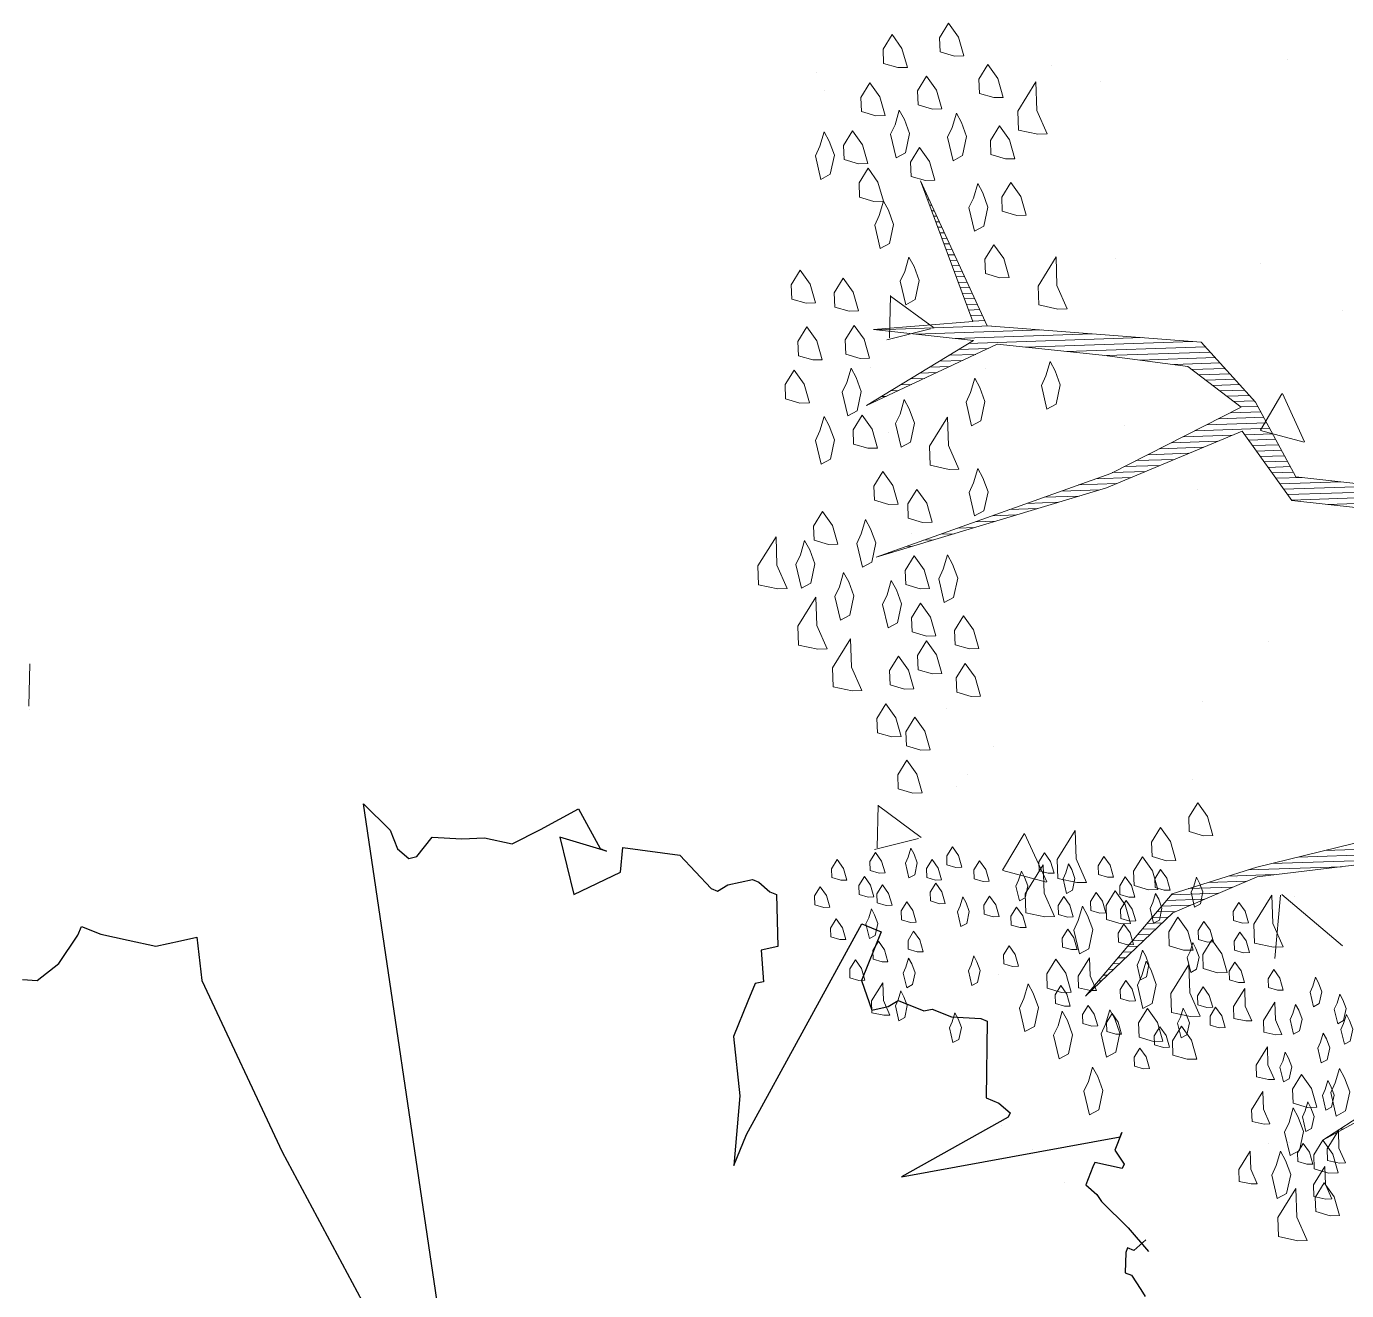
# Model space of a CAD drawing. Header units: millimetres. Extents: x 111 to 1506, y 14 to 566.
# Drawn here: x 213.442 to 215.089, y 105.08 to 106.657 of the extents above; entities that cross this region are included whole.
import ezdxf

# ---------------------------------------------------------------- set-up
doc = ezdxf.new("R2010")
doc.units = ezdxf.units.MM
doc.layers.add('ARBOLES', color=78, linetype='Continuous', lineweight=5)
doc.layers.add('fer', color=8, linetype='Continuous')

# ---------------------------------------------------------------- blocks, each defined once
blk = doc.blocks.new('tr')
at = {"layer": 'fer', "color": 97}
for p, q in [((1378.1399, 206.4748), (1378.1459, 206.4834)), ((1378.1399, 206.4748), (1378.1459, 206.4834)), ((1378.0745, 206.4314), (1378.0923, 206.4661)), ((1378.0745, 206.4314), (1378.0923, 206.4661)), ((1378.128, 206.4574), (1378.1399, 206.4748)), ((1378.128, 206.4574), (1378.1399, 206.4748)), ((1378.1399, 206.4748), (1378.1399, 206.4748)), ((1378.1399, 206.4748), (1378.1399, 206.4748)), ((1378.0804, 206.4574), (1378.0983, 206.4488)), ((1378.0804, 206.4574), (1378.0983, 206.4488)), ((1378.0983, 206.4488), (1378.0983, 206.4401)), ((1378.0983, 206.4488), (1378.0983, 206.4488)), ((1378.0983, 206.4488), (1378.0983, 206.4401)), ((1378.0983, 206.4488), (1378.0983, 206.4488)), ((1378.1042, 206.4401), (1378.128, 206.4488)), ((1378.1042, 206.4401), (1378.128, 206.4488)), ((1378.128, 206.4574), (1378.128, 206.4574)), ((1378.128, 206.4574), (1378.128, 206.4574)), ((1378.128, 206.4574), (1378.128, 206.4574)), ((1378.128, 206.4488), (1378.128, 206.4574)), ((1378.128, 206.4574), (1378.128, 206.4574)), ((1378.128, 206.4574), (1378.128, 206.4574)), ((1378.128, 206.4574), (1378.128, 206.4574)), ((1378.128, 206.4488), (1378.128, 206.4574)), ((1378.0566, 206.3881), (1378.0745, 206.4314)), ((1378.0566, 206.3881), (1378.0745, 206.4314)), ((1378.0983, 206.4401), (1378.1042, 206.4401)), ((1378.0983, 206.4401), (1378.0983, 206.4401)), ((1378.0983, 206.4401), (1378.1042, 206.4401)), ((1378.0983, 206.4401), (1378.0983, 206.4401)), ((1377.9912, 206.3794), (1378.0031, 206.3968)), ((1377.9912, 206.3794), (1378.0031, 206.3968)), ((1378.0031, 206.3968), (1378.009, 206.3968)), ((1378.0031, 206.3968), (1378.009, 206.3968)), ((1378.009, 206.3968), (1378.015, 206.3621)), ((1378.009, 206.3968), (1378.015, 206.3621)), ((1377.9674, 206.3794), (1377.9912, 206.3794)), ((1377.9733, 206.3794), (1377.9674, 206.3794)), ((1377.9674, 206.3794), (1377.9912, 206.3794)), ((1377.9733, 206.3794), (1377.9674, 206.3794)), ((1378.1221, 206.1455), (1377.9733, 206.3794)), ((1378.1221, 206.1455), (1377.9733, 206.3794)), ((1378.0447, 206.3621), (1378.0507, 206.3794)), ((1378.0447, 206.3621), (1378.0507, 206.3794)), ((1378.0507, 206.3794), (1378.0566, 206.3881)), ((1378.0507, 206.3794), (1378.0566, 206.3881)), ((1378.0566, 206.3881), (1378.0566, 206.3881)), ((1378.0566, 206.3881), (1378.0566, 206.3881)), ((1378.015, 206.3621), (1378.0209, 206.3621)), ((1378.015, 206.3621), (1378.0209, 206.3621)), ((1378.0209, 206.3621), (1378.0447, 206.3621)), ((1378.0209, 206.3621), (1378.0447, 206.3621)), ((1377.9912, 206.2235), (1377.9971, 206.2408)), ((1377.9912, 206.2235), (1377.9971, 206.2408)), ((1377.9971, 206.2408), (1378.0031, 206.2408)), ((1377.9971, 206.2408), (1378.0031, 206.2408)), ((1378.0031, 206.2408), (1378.1221, 206.1455)), ((1378.0031, 206.2408), (1378.1221, 206.1455)), ((1377.9912, 206.2061), (1377.9912, 206.2235)), ((1377.9912, 206.2061), (1377.9912, 206.2235)), ((1377.9019, 206.1715), (1377.9912, 206.2061)), ((1377.9019, 206.1715), (1377.9912, 206.2061)), ((1377.9019, 206.1628), (1377.9019, 206.1715)), ((1377.9019, 206.1628), (1377.9019, 206.1715)), ((1377.9138, 206.1281), (1377.9019, 206.1628)), ((1377.9138, 206.1281), (1377.9019, 206.1628)), ((1377.9138, 206.1021), (1377.9138, 206.1281)), ((1377.9138, 206.1021), (1377.9138, 206.1281)), ((1377.9197, 206.0935), (1377.9138, 206.1021)), ((1377.9197, 206.0935), (1377.9138, 206.1021)), ((1377.9197, 206.0588), (1377.9197, 206.0935)), ((1377.9197, 206.0588), (1377.9197, 206.0935)), ((1377.9316, 206.0501), (1377.9197, 206.0588)), ((1377.9316, 206.0501), (1377.9197, 206.0588)), ((1377.9435, 206.0328), (1377.9316, 206.0501)), ((1377.9435, 206.0328), (1377.9316, 206.0501)), ((1377.9138, 206.0068), (1377.9435, 206.0328)), ((1377.9138, 206.0068), (1377.9435, 206.0328)), ((1377.8483, 206.0068), (1377.9138, 206.0068)), ((1377.8483, 206.0068), (1377.9138, 206.0068)), ((1377.8483, 206.0068), (1377.8483, 206.0068)), ((1377.8483, 205.9808), (1377.8483, 206.0068)), ((1377.8483, 206.0068), (1377.8483, 206.0068)), ((1377.8483, 205.9808), (1377.8483, 206.0068)), ((1378.1459, 205.9462), (1377.8483, 205.9808)), ((1378.1459, 205.9462), (1377.8483, 205.9808)), ((1377.8483, 205.9808), (1377.8483, 205.9808)), ((1377.8483, 205.9808), (1377.8483, 205.9808)), ((1378.1042, 205.9202), (1378.1875, 205.9462)), ((1378.1042, 205.9202), (1378.1875, 205.9462)), ((1378.1875, 205.9462), (1378.1459, 205.9462)), ((1378.1875, 205.9462), (1378.1459, 205.9462)), ((1378.0388, 205.8855), (1378.1042, 205.9202)), ((1378.0388, 205.8855), (1378.1042, 205.9202)), ((1377.8543, 205.8682), (1377.9138, 205.8942)), ((1377.8543, 205.8682), (1377.9138, 205.8942)), ((1377.9138, 205.8942), (1377.9257, 205.8768)), ((1377.9138, 205.8942), (1377.9257, 205.8768)), ((1377.9257, 205.8768), (1377.9614, 205.8942)), ((1377.9257, 205.8768), (1377.9614, 205.8942)), ((1377.9614, 205.8942), (1377.9674, 205.8855)), ((1377.9614, 205.8942), (1377.9674, 205.8855)), ((1377.9674, 205.8855), (1377.9912, 205.8855)), ((1377.9674, 205.8855), (1377.9912, 205.8855)), ((1377.9912, 205.8855), (1378.0388, 205.8855)), ((1377.9912, 205.8855), (1378.0388, 205.8855)), ((1377.8483, 205.8422), (1377.8543, 205.8595)), ((1377.8483, 205.8422), (1377.8543, 205.8595)), ((1377.8543, 205.8682), (1377.8543, 205.8682)), ((1377.8543, 205.8595), (1377.8543, 205.8682)), ((1377.8543, 205.8682), (1377.8543, 205.8682)), ((1377.8543, 205.8595), (1377.8543, 205.8682)), ((1377.8483, 205.8335), (1377.8483, 205.8422)), ((1377.8483, 205.8335), (1377.8483, 205.8422)), ((1377.8662, 205.8075), (1377.8483, 205.8335)), ((1377.8662, 205.8075), (1377.8483, 205.8335)), ((1377.8781, 205.7988), (1377.8662, 205.8075)), ((1377.8781, 205.7988), (1377.8662, 205.8075)), ((1377.8543, 205.7382), (1377.8781, 205.7902)), ((1377.8543, 205.7382), (1377.8781, 205.7902)), ((1377.8781, 205.7902), (1377.8781, 205.7988)), ((1377.8781, 205.7902), (1377.8781, 205.7988)), ((1378.6934, 205.7902), (1377.9435, 205.3482)), ((1378.6934, 205.7902), (1377.9435, 205.3482)), ((1378.3839, 205.4175), (1378.6934, 205.7902)), ((1378.3839, 205.4175), (1378.6934, 205.7902)), ((1377.8721, 205.6688), (1377.8543, 205.7382)), ((1377.8721, 205.6688), (1377.8543, 205.7382)), ((1377.9019, 205.6775), (1377.8721, 205.6688)), ((1377.9019, 205.6775), (1377.8721, 205.6688)), ((1377.9495, 205.6342), (1377.9019, 205.6775)), ((1377.9495, 205.6342), (1377.9019, 205.6775)), ((1377.8483, 205.5995), (1377.884, 205.6429)), ((1377.8483, 205.5995), (1377.884, 205.6429)), ((1377.884, 205.6515), (1377.89, 205.5909)), ((1377.884, 205.6515), (1377.884, 205.6515)), ((1377.884, 205.6429), (1377.884, 205.6515)), ((1377.884, 205.6515), (1377.89, 205.5909)), ((1377.884, 205.6515), (1377.884, 205.6515)), ((1377.884, 205.6429), (1377.884, 205.6515)), ((1377.89, 205.5909), (1377.9495, 205.6342)), ((1377.89, 205.5909), (1377.9495, 205.6342)), ((1377.89, 205.5649), (1377.8483, 205.5995)), ((1377.89, 205.5649), (1377.8483, 205.5995)), ((1377.9197, 205.5389), (1377.89, 205.5649)), ((1377.9197, 205.5389), (1377.89, 205.5649)), ((1377.9257, 205.5042), (1377.9197, 205.5389)), ((1377.9257, 205.5042), (1377.9197, 205.5389)), ((1377.9376, 205.4782), (1377.9257, 205.5042)), ((1377.9376, 205.4782), (1377.9257, 205.5042)), ((1377.9495, 205.4435), (1377.9376, 205.4782)), ((1377.9495, 205.4435), (1377.9376, 205.4782)), ((1377.9793, 205.4349), (1377.9495, 205.4435)), ((1377.9793, 205.4349), (1377.9495, 205.4435)), ((1377.9852, 205.4262), (1377.9793, 205.4349)), ((1377.9852, 205.4262), (1377.9793, 205.4349)), ((1377.9793, 205.4089), (1377.9852, 205.4262)), ((1377.9793, 205.4089), (1377.9852, 205.4262)), ((1377.9614, 205.3915), (1377.9793, 205.4089)), ((1377.9614, 205.3915), (1377.9793, 205.4089)), ((1378.2232, 205.2442), (1378.3839, 205.4175)), ((1378.2232, 205.2442), (1378.3839, 205.4175)), ((1377.9435, 205.3482), (1377.9614, 205.3915)), ((1377.9435, 205.3482), (1377.9614, 205.3915)), ((1377.9435, 205.3482), (1377.9435, 205.3482)), ((1377.9435, 205.3482), (1377.9435, 205.3482)), ((1378.1756, 205.2182), (1378.2232, 205.2442)), ((1378.1756, 205.2182), (1378.2232, 205.2442)), ((1378.1756, 205.2182), (1378.1756, 205.2182)), ((1378.1756, 205.2182), (1378.1756, 205.2182)), ((1378.1875, 205.2009), (1378.1756, 205.2182)), ((1378.1756, 205.2182), (1378.1756, 205.2182)), ((1378.1756, 205.2182), (1378.1756, 205.2182)), ((1378.1875, 205.2009), (1378.1756, 205.2182)), ((1378.2054, 205.1749), (1378.1875, 205.2009)), ((1378.2054, 205.1749), (1378.1875, 205.2009)), ((1378.2113, 205.1402), (1378.2054, 205.1749)), ((1378.2113, 205.1402), (1378.2054, 205.1749)), ((1378.2113, 205.1402), (1378.2113, 205.1402)), ((1378.2173, 205.1056), (1378.2113, 205.1402)), ((1378.2113, 205.1402), (1378.2113, 205.1402)), ((1378.2173, 205.1056), (1378.2113, 205.1402)), ((1378.2173, 205.0796), (1378.2173, 205.1056)), ((1378.2173, 205.0796), (1378.2173, 205.1056)), ((1378.2292, 205.0796), (1378.2173, 205.0796)), ((1378.2292, 205.0796), (1378.2173, 205.0796)), ((1378.2709, 205.0709), (1378.2292, 205.0796)), ((1378.2709, 205.0709), (1378.2292, 205.0796)), ((1378.3006, 205.0536), (1378.2709, 205.0709)), ((1378.3006, 205.0536), (1378.2709, 205.0709)), ((1378.3066, 205.0363), (1378.3006, 205.0536)), ((1378.3066, 205.0363), (1378.3006, 205.0536))]:
    blk.add_line(p, q, dxfattribs=at)
blk = doc.blocks.new('*X16')
at = {"color": 0}
for p, q in [((16.5321, 17.11), (16.5325, 17.11)), ((16.5355, 17.1), (16.5367, 17.1)), ((16.5388, 17.09), (16.5409, 17.09)), ((16.5421, 17.08), (16.5451, 17.08)), ((16.5454, 17.07), (16.5493, 17.07)), ((16.5488, 17.06), (16.5535, 17.06)), ((16.5521, 17.05), (16.5577, 17.05)), ((16.5554, 17.04), (16.5619, 17.04)), ((16.5588, 17.03), (16.566, 17.03)), ((16.5621, 17.02), (16.5702, 17.02)), ((16.5654, 17.01), (16.5744, 17.01)), ((16.5688, 17), (16.5786, 17)), ((16.5721, 16.99), (16.5828, 16.99)), ((16.5754, 16.98), (16.587, 16.98)), ((16.5788, 16.97), (16.5912, 16.97)), ((16.5821, 16.96), (16.5954, 16.96)), ((16.5854, 16.95), (16.5996, 16.95)), ((16.5888, 16.94), (16.6038, 16.94)), ((16.5921, 16.93), (16.608, 16.93)), ((16.5954, 16.92), (16.6122, 16.92)), ((16.5988, 16.91), (16.6164, 16.91)), ((16.6021, 16.9), (16.6206, 16.9)), ((16.6054, 16.89), (16.6248, 16.89)), ((16.6088, 16.88), (16.629, 16.88)), ((16.6121, 16.87), (16.6331, 16.87)), ((16.6154, 16.86), (16.6373, 16.86)), ((16.443, 16.85), (16.6488, 16.85)), ((16.513, 16.84), (16.7388, 16.84)), ((16.583, 16.83), (16.8288, 16.83)), ((16.6062, 16.82), (16.9188, 16.82)), ((16.5531, 16.79), (16.5956, 16.79)), ((16.5708, 16.8), (16.6189, 16.8)), ((16.5885, 16.81), (16.6422, 16.81)), ((16.7083, 16.81), (17.0088, 16.81)), ((16.7816, 16.8), (17.0309, 16.8)), ((16.8532, 16.79), (17.0394, 16.79)), ((16.5178, 16.77), (16.5489, 16.77)), ((16.5355, 16.78), (16.5722, 16.78)), ((16.9132, 16.78), (17.0478, 16.78)), ((16.9732, 16.77), (17.0563, 16.77)), ((16.4824, 16.75), (16.5022, 16.75)), ((16.5001, 16.76), (16.5256, 16.76)), ((17.0054, 16.76), (17.0647, 16.76)), ((17.0177, 16.75), (17.0732, 16.75)), ((16.4293, 16.72), (16.4322, 16.72)), ((16.447, 16.73), (16.4556, 16.73)), ((16.4647, 16.74), (16.4789, 16.74)), ((17.0299, 16.74), (17.0817, 16.74)), ((17.0421, 16.73), (17.0901, 16.73)), ((17.0543, 16.72), (17.0986, 16.72)), ((17.0665, 16.71), (17.1071, 16.71)), ((17.0788, 16.7), (17.1155, 16.7)), ((17.0504, 16.67), (17.1313, 16.67)), ((17.0719, 16.68), (17.1263, 16.68)), ((17.091, 16.69), (17.1213, 16.69)), ((17.0073, 16.65), (17.1413, 16.65)), ((17.0288, 16.66), (17.1363, 16.66)), ((16.9642, 16.63), (17.0477, 16.63)), ((16.9858, 16.64), (17.0741, 16.64)), ((17.0964, 16.64), (17.1463, 16.64)), ((17.1031, 16.63), (17.1513, 16.63)), ((16.8996, 16.6), (16.9686, 16.6)), ((16.9211, 16.61), (16.995, 16.61)), ((16.9427, 16.62), (17.0214, 16.62)), ((17.1097, 16.62), (17.1563, 16.62)), ((17.1164, 16.61), (17.1613, 16.61)), ((17.1231, 16.6), (17.1663, 16.6)), ((16.8565, 16.58), (16.9159, 16.58)), ((16.8781, 16.59), (16.9423, 16.59)), ((17.1297, 16.59), (17.1713, 16.59)), ((17.1364, 16.58), (17.1763, 16.58)), ((16.7953, 16.56), (16.8632, 16.56)), ((16.8265, 16.57), (16.8895, 16.57)), ((17.1431, 16.57), (17.1813, 16.57)), ((17.1497, 16.56), (17.1971, 16.56)), ((16.7015, 16.53), (16.7578, 16.53)), ((16.7328, 16.54), (16.7955, 16.54)), ((16.764, 16.55), (16.8332, 16.55)), ((17.1564, 16.55), (17.2651, 16.55)), ((17.163, 16.54), (17.3331, 16.54)), ((17.1697, 16.53), (17.401, 16.53)), ((16.639, 16.51), (16.6824, 16.51)), ((16.6703, 16.52), (16.7201, 16.52)), ((17.1764, 16.52), (17.469, 16.52)), ((17.2412, 16.51), (17.7938, 16.51)), ((16.5453, 16.48), (16.5693, 16.48)), ((16.5765, 16.49), (16.607, 16.49)), ((16.6078, 16.5), (16.6447, 16.5)), ((16.4828, 16.46), (16.494, 16.46)), ((16.514, 16.47), (16.5317, 16.47)), ((16.4515, 16.45), (16.4563, 16.45)), ((17.2149, 15.89), (17.3677, 15.89)), ((17.1189, 15.87), (17.3117, 15.87)), ((17.1669, 15.88), (17.3397, 15.88)), ((17.0401, 15.85), (17.1235, 15.85)), ((17.0761, 15.86), (17.2435, 15.86)), ((16.9371, 15.82), (17.0215, 15.82)), ((16.9681, 15.83), (17.0472, 15.83)), ((17.0041, 15.84), (17.0729, 15.84)), ((16.919, 15.8), (16.9701, 15.8)), ((16.9281, 15.81), (16.9958, 15.81)), ((16.8919, 15.77), (16.9189, 15.77)), ((16.9009, 15.78), (16.9301, 15.78)), ((16.91, 15.79), (16.9444, 15.79)), ((16.8738, 15.75), (16.8965, 15.75)), ((16.8829, 15.76), (16.9077, 15.76)), ((16.8557, 15.73), (16.8742, 15.73)), ((16.8648, 15.74), (16.8853, 15.74)), ((16.8286, 15.7), (16.8406, 15.7)), ((16.8376, 15.71), (16.8518, 15.71)), ((16.8467, 15.72), (16.863, 15.72)), ((16.8105, 15.68), (16.8183, 15.68)), ((16.8195, 15.69), (16.8295, 15.69)), ((16.7924, 15.66), (16.7959, 15.66)), ((16.8014, 15.67), (16.8071, 15.67)), ((16.7833, 15.65), (16.7848, 15.65)), ((17.2087, 15.38), (17.2117, 15.38)), ((17.2254, 15.39), (17.2317, 15.39))]:
    blk.add_line(p, q, dxfattribs=at)
blk = doc.blocks.new('E1E')
at = {"layer": 'ARBOLES', "ltscale": 0.2}
for p, q in [((96.0598, 59.5667), (96.0598, 59.5667)), ((96.122, 59.5391), (96.122, 59.5391)), ((96.1796, 59.5223), (96.1796, 59.5223)), ((95.7975, 59.3971), (95.7975, 59.3971)), ((95.7699, 59.3841), (95.7699, 59.3841)), ((96.2691, 59.314), (96.2691, 59.314)), ((95.857, 59.2206), (95.857, 59.2206)), ((96.5118, 59.2106), (96.4571, 59.1706)), ((96.5318, 59.147), (96.5092, 59.2067)), ((96.3122, 59.1036), (96.2542, 59.1583)), ((96.3217, 59.1674), (96.2544, 59.159)), ((96.3128, 59.1041), (96.322, 59.1672)), ((96.5311, 59.1477), (96.4538, 59.1674)), ((95.9214, 59.0448), (95.8936, 59.1364)), ((95.92, 59.0432), (95.8063, 59.0804)), ((96.4334, 59.0761), (96.4334, 59.0761)), ((96.4248, 59.0542), (96.4248, 59.0542)), ((95.9008, 59.0394), (95.9008, 59.0394)), ((95.9924, 59.0443), (95.9924, 59.0443)), ((96.4042, 59.0005), (96.4042, 59.0005)), ((96.4916, 58.9742), (96.4916, 58.9742)), ((96.1089, 58.9342), (96.1089, 58.9342)), ((96.1395, 58.8197), (96.1395, 58.8197)), ((96.6386, 58.7496), (96.6386, 58.7496)), ((96.0816, 58.6988), (96.0816, 58.6988)), ((96.7277, 58.6218), (96.7277, 58.6218)), ((96.7897, 58.5418), (96.7897, 58.5418)), ((96.2657, 58.527), (96.2657, 58.527)), ((96.4032, 58.4799), (96.4032, 58.4799)), ((96.6289, 58.4788), (96.6289, 58.4788)), ((96.7825, 58.4946), (96.7278, 58.4546)), ((96.8025, 58.431), (96.78, 58.4907)), ((96.8019, 58.4317), (96.7246, 58.4514)), ((96.2019, 58.3461), (96.1439, 58.4008)), ((96.2114, 58.4099), (96.1441, 58.4015)), ((96.2025, 58.3466), (96.2117, 58.4097)), ((96.5104, 58.2531), (96.5104, 58.2531)), ((96.1659, 58.1962), (96.1659, 58.1962)), ((97.0096, 58.183), (97.0096, 58.183)), ((96.3063, 58.1771), (96.3063, 58.1771)), ((97.032, 58.1625), (97.032, 58.1625)), ((96.6306, 58.0145), (96.6306, 58.0145)), ((96.7075, 58.0206), (96.7075, 58.0206)), ((96.3831, 57.8787), (96.3831, 57.8787)), ((94.5376, 57.7708), (94.5376, 57.7708)), ((94.5622, 57.7074), (94.5397, 57.767))]:
    blk.add_line(p, q, dxfattribs=at)
for points in [[(95.7024, 59.5158), (95.7313, 59.5209), (95.7429, 59.4949), (95.7343, 59.4442), (95.7169, 59.4833), (95.6894, 59.51)], [(95.6714, 59.463), (95.6938, 59.4652), (95.7025, 59.4457), (95.6981, 59.4204), (95.6764, 59.4341), (95.6584, 59.4572)], [(95.7748, 59.4233), (95.7755, 59.4392), (95.7545, 59.4688), (95.7444, 59.4565), (95.7495, 59.4276), (95.7647, 59.411), (95.7769, 59.4009)], [(95.7992, 59.463), (95.8172, 59.4662), (95.8245, 59.4499), (95.8191, 59.4183), (95.8082, 59.4427), (95.791, 59.4594)], [(96.0834, 59.4127), (96.0842, 59.4286), (96.0632, 59.4582), (96.0531, 59.4459), (96.0581, 59.417), (96.0733, 59.4004), (96.0856, 59.3903)], [(95.6867, 59.4421), (95.7048, 59.4453), (95.712, 59.4291), (95.7066, 59.3974), (95.6957, 59.4218), (95.6786, 59.4385)], [(96.3065, 59.4064), (96.307, 59.4164), (96.2939, 59.4349), (96.2876, 59.4272), (96.2907, 59.4091), (96.3002, 59.3988), (96.3079, 59.3924)], [(96.3942, 59.4065), (96.3946, 59.4164), (96.3815, 59.435), (96.3752, 59.4273), (96.3784, 59.4092), (96.3879, 59.3988), (96.3956, 59.3925)], [(96.4055, 59.4359), (96.4235, 59.439), (96.4308, 59.4228), (96.4254, 59.3912), (96.4145, 59.4155), (96.3973, 59.4323)], [(95.6974, 59.4045), (95.7198, 59.4066), (95.7285, 59.3871), (95.7242, 59.3618), (95.7025, 59.3755), (95.6844, 59.3987)], [(95.7328, 59.4042), (95.7468, 59.4056), (95.7522, 59.3934), (95.7495, 59.3776), (95.736, 59.3862), (95.7247, 59.4006)], [(95.7813, 59.3561), (95.782, 59.372), (95.761, 59.4016), (95.7509, 59.3893), (95.756, 59.3604), (95.7712, 59.3438), (95.7835, 59.3337)], [(96.1572, 59.352), (96.1579, 59.3679), (96.1369, 59.3975), (96.1268, 59.3852), (96.1319, 59.3563), (96.1471, 59.3397), (96.1594, 59.3296)], [(96.4597, 59.4016), (96.4737, 59.4029), (96.4791, 59.3907), (96.4764, 59.3749), (96.4629, 59.3835), (96.4516, 59.398)], [(95.6881, 59.3843), (95.7062, 59.3875), (95.7134, 59.3712), (95.708, 59.3396), (95.6971, 59.364), (95.68, 59.3807)], [(95.815, 59.3727), (95.8331, 59.3758), (95.8404, 59.3596), (95.835, 59.328), (95.8241, 59.3523), (95.8069, 59.369)], [(96.2201, 59.3333), (96.2208, 59.3492), (96.1999, 59.3788), (96.1897, 59.3665), (96.1948, 59.3376), (96.21, 59.321), (96.2223, 59.3108)], [(96.4019, 59.3564), (96.4024, 59.3663), (96.3892, 59.3848), (96.3829, 59.3771), (96.3861, 59.3591), (96.3956, 59.3487), (96.4033, 59.3424)], [(95.7654, 59.3311), (95.7658, 59.341), (95.7527, 59.3595), (95.7464, 59.3518), (95.7496, 59.3338), (95.7591, 59.3234), (95.7667, 59.3171)], [(96.0138, 59.3638), (96.0278, 59.3651), (96.0333, 59.3529), (96.0306, 59.3371), (96.017, 59.3457), (96.0057, 59.3601)], [(96.0922, 59.323), (96.0929, 59.3389), (96.0719, 59.3686), (96.0618, 59.3563), (96.0669, 59.3274), (96.0821, 59.3107), (96.0944, 59.3006)], [(96.438, 59.3627), (96.452, 59.3641), (96.4575, 59.3519), (96.4548, 59.3361), (96.4412, 59.3446), (96.4299, 59.3591)], [(96.5094, 59.3555), (96.5234, 59.3569), (96.5289, 59.3447), (96.5262, 59.3289), (96.5126, 59.3375), (96.5013, 59.3519)], [(96.0721, 59.3313), (96.0861, 59.3326), (96.0916, 59.3205), (96.0889, 59.3046), (96.0753, 59.3132), (96.064, 59.3277)], [(96.1101, 59.3336), (96.1241, 59.3349), (96.1295, 59.3227), (96.1268, 59.3069), (96.1133, 59.3155), (96.1019, 59.3299)], [(96.3125, 59.3165), (96.3129, 59.3265), (96.2998, 59.345), (96.2935, 59.3373), (96.2967, 59.3192), (96.3062, 59.3089), (96.3138, 59.3025)], [(96.4815, 59.309), (96.4819, 59.3189), (96.4688, 59.3374), (96.4625, 59.3297), (96.4656, 59.3117), (96.4751, 59.3013), (96.4828, 59.295)], [(95.7394, 59.2751), (95.7402, 59.291), (95.7192, 59.3206), (95.7091, 59.3083), (95.7141, 59.2794), (95.7293, 59.2628), (95.7416, 59.2527)], [(95.7496, 59.2899), (95.75, 59.2999), (95.7369, 59.3184), (95.7306, 59.3107), (95.7338, 59.2926), (95.7433, 59.2823), (95.751, 59.2759)], [(95.764, 59.325), (95.7864, 59.3272), (95.7951, 59.3077), (95.7908, 59.2824), (95.7691, 59.2961), (95.751, 59.3192)], [(95.8341, 59.3081), (95.8521, 59.3112), (95.8594, 59.295), (95.854, 59.2634), (95.8431, 59.2878), (95.8259, 59.3045)], [(95.9584, 59.3258), (95.9809, 59.328), (95.9895, 59.3085), (95.9852, 59.2832), (95.9635, 59.2969), (95.9454, 59.3201)], [(95.998, 59.3226), (96.0121, 59.324), (96.0175, 59.3118), (96.0148, 59.296), (96.0012, 59.3046), (95.9899, 59.319)], [(96.0156, 59.3201), (96.038, 59.3223), (96.0467, 59.3028), (96.0423, 59.2775), (96.0206, 59.2912), (96.0025, 59.3143)], [(96.1593, 59.3214), (96.1733, 59.3228), (96.1788, 59.3106), (96.1761, 59.2948), (96.1625, 59.3033), (96.1512, 59.3178)], [(96.3947, 59.3288), (96.4087, 59.3302), (96.4141, 59.318), (96.4114, 59.3022), (96.3979, 59.3107), (96.3866, 59.3252)], [(96.5497, 59.3199), (96.5637, 59.3212), (96.5691, 59.309), (96.5664, 59.2932), (96.5528, 59.3018), (96.5415, 59.3162)], [(95.8246, 59.2746), (95.825, 59.2846), (95.8119, 59.3031), (95.8056, 59.2954), (95.8088, 59.2773), (95.8183, 59.267), (95.826, 59.2606)], [(95.9918, 59.2711), (95.9922, 59.2811), (95.9791, 59.2996), (95.9728, 59.2919), (95.9759, 59.2738), (95.9854, 59.2635), (95.9931, 59.2571)], [(96.171, 59.3036), (96.1934, 59.3058), (96.2021, 59.2863), (96.1978, 59.261), (96.1761, 59.2747), (96.158, 59.2978)], [(96.2538, 59.2953), (96.2678, 59.2966), (96.2732, 59.2844), (96.2705, 59.2686), (96.2569, 59.2772), (96.2456, 59.2916)], [(96.4209, 59.2918), (96.4349, 59.2931), (96.4404, 59.2809), (96.4377, 59.2651), (96.4241, 59.2737), (96.4128, 59.2881)], [(96.0691, 59.2348), (96.0698, 59.2507), (96.0488, 59.2804), (96.0387, 59.2681), (96.0438, 59.2392), (96.059, 59.2225), (96.0713, 59.2124)], [(96.0717, 59.2775), (96.0857, 59.2789), (96.0912, 59.2667), (96.0885, 59.2509), (96.0749, 59.2594), (96.0636, 59.2739)], [(96.1318, 59.2848), (96.1499, 59.288), (96.1571, 59.2717), (96.1517, 59.2401), (96.1408, 59.2645), (96.1237, 59.2812)], [(96.4643, 59.2819), (96.4783, 59.2832), (96.4837, 59.271), (96.481, 59.2552), (96.4675, 59.2638), (96.4562, 59.2782)], [(96.4941, 59.2805), (96.5081, 59.2819), (96.5136, 59.2697), (96.5109, 59.2539), (96.4973, 59.2625), (96.486, 59.2769)], [(96.5416, 59.2724), (96.5556, 59.2738), (96.561, 59.2616), (96.5583, 59.2458), (96.5447, 59.2544), (96.5334, 59.2688)], [(95.7826, 59.2267), (95.7831, 59.2367), (95.77, 59.2552), (95.7636, 59.2475), (95.7668, 59.2294), (95.7763, 59.219), (95.784, 59.2127)], [(95.9317, 59.2639), (95.9457, 59.2652), (95.9511, 59.253), (95.9484, 59.2372), (95.9349, 59.2458), (95.9236, 59.2602)], [(95.978, 59.2644), (96.0069, 59.2695), (96.0185, 59.2435), (96.0099, 59.1929), (95.9925, 59.2319), (95.965, 59.2586)], [(96.3609, 59.2407), (96.3613, 59.2506), (96.3482, 59.2691), (96.3419, 59.2614), (96.3451, 59.2434), (96.3546, 59.233), (96.3622, 59.2267)], [(95.849, 59.2417), (95.8671, 59.2448), (95.8743, 59.2286), (95.8689, 59.197), (95.8581, 59.2213), (95.8409, 59.2381)], [(95.8987, 59.2394), (95.9168, 59.2426), (95.924, 59.2264), (95.9186, 59.1947), (95.9078, 59.2191), (95.8906, 59.2358)], [(95.9606, 59.2427), (95.9746, 59.244), (95.98, 59.2318), (95.9773, 59.216), (95.9638, 59.2246), (95.9525, 59.239)], [(96.0808, 59.2134), (96.0812, 59.2233), (96.0681, 59.2418), (96.0618, 59.2341), (96.065, 59.2161), (96.0745, 59.2057), (96.0822, 59.1994)], [(96.1884, 59.1944), (96.1891, 59.2103), (96.1681, 59.24), (96.158, 59.2277), (96.1631, 59.1988), (96.1783, 59.1821), (96.1906, 59.172)], [(96.1815, 59.2387), (96.1955, 59.2401), (96.201, 59.2279), (96.1983, 59.2121), (96.1847, 59.2207), (96.1734, 59.2351)], [(96.2651, 59.237), (96.2791, 59.2384), (96.2845, 59.2262), (96.2818, 59.2104), (96.2683, 59.2189), (96.257, 59.2334)], [(96.3089, 59.237), (96.3229, 59.2384), (96.3284, 59.2262), (96.3257, 59.2104), (96.3121, 59.219), (96.3008, 59.2334)], [(96.3911, 59.2493), (96.4051, 59.2506), (96.4106, 59.2385), (96.4079, 59.2226), (96.3943, 59.2312), (96.383, 59.2457)], [(96.4923, 59.2408), (96.5063, 59.2421), (96.5118, 59.2299), (96.5091, 59.2141), (96.4955, 59.2227), (96.4842, 59.2371)], [(95.761, 59.1879), (95.7614, 59.1978), (95.7483, 59.2163), (95.742, 59.2086), (95.7452, 59.1906), (95.7546, 59.1802), (95.7623, 59.1738)], [(95.8373, 59.2024), (95.8377, 59.2123), (95.8246, 59.2308), (95.8183, 59.2231), (95.8215, 59.2051), (95.831, 59.1947), (95.8387, 59.1884)], [(96.2368, 59.2082), (96.2658, 59.2133), (96.2773, 59.1873), (96.2687, 59.1367), (96.2513, 59.1757), (96.2238, 59.2024)], [(96.4097, 59.2186), (96.4237, 59.2199), (96.4291, 59.2077), (96.4264, 59.1919), (96.4129, 59.2005), (96.4016, 59.215)], [(96.4607, 59.2023), (96.4612, 59.2123), (96.4481, 59.2308), (96.4418, 59.2231), (96.4449, 59.205), (96.4544, 59.1947), (96.4621, 59.1883)], [(96.0153, 59.1745), (96.0158, 59.1844), (96.0027, 59.2029), (95.9963, 59.1952), (95.9995, 59.1772), (96.009, 59.1668), (96.0167, 59.1605)], [(96.1061, 59.2003), (96.1201, 59.2017), (96.1255, 59.1895), (96.1228, 59.1736), (96.1093, 59.1822), (96.098, 59.1967)], [(96.2055, 59.1958), (96.2195, 59.1972), (96.2249, 59.185), (96.2222, 59.1692), (96.2087, 59.1778), (96.1974, 59.1922)], [(96.2941, 59.172), (96.2945, 59.1819), (96.2814, 59.2004), (96.2751, 59.1927), (96.2783, 59.1747), (96.2877, 59.1643), (96.2954, 59.158)], [(96.3428, 59.1937), (96.3568, 59.195), (96.3623, 59.1828), (96.3596, 59.167), (96.346, 59.1756), (96.3347, 59.1901)], [(95.7818, 59.163), (95.7822, 59.173), (95.7691, 59.1915), (95.7628, 59.1838), (95.766, 59.1657), (95.7754, 59.1553), (95.7831, 59.149)], [(95.8251, 59.1531), (95.8256, 59.163), (95.8125, 59.1816), (95.8062, 59.1739), (95.8093, 59.1558), (95.8188, 59.1454), (95.8265, 59.1391)], [(95.8721, 59.1789), (95.8861, 59.1803), (95.8915, 59.1681), (95.8888, 59.1522), (95.8753, 59.1608), (95.864, 59.1753)], [(95.9304, 59.1902), (95.9444, 59.1916), (95.9498, 59.1794), (95.9471, 59.1636), (95.9336, 59.1722), (95.9222, 59.1866)], [(95.965, 59.1885), (95.9875, 59.1907), (95.9961, 59.1712), (95.9918, 59.1459), (95.9701, 59.1596), (95.952, 59.1827)], [(96.0251, 59.1763), (96.0475, 59.1784), (96.0562, 59.1589), (96.0518, 59.1336), (96.0301, 59.1473), (96.012, 59.1705)], [(96.127, 59.1749), (96.1494, 59.1771), (96.1581, 59.1575), (96.1538, 59.1322), (96.1321, 59.146), (96.114, 59.1691)], [(96.1626, 59.1719), (96.1766, 59.1732), (96.182, 59.161), (96.1793, 59.1452), (96.1658, 59.1538), (96.1545, 59.1682)], [(96.3885, 59.1896), (96.4025, 59.191), (96.4079, 59.1788), (96.4052, 59.163), (96.3916, 59.1716), (96.3803, 59.186)], [(95.9964, 59.1514), (96.0104, 59.1528), (96.0158, 59.1406), (96.0131, 59.1248), (95.9995, 59.1334), (95.9882, 59.1478)], [(96.0949, 59.1271), (96.0953, 59.137), (96.0822, 59.1555), (96.0759, 59.1479), (96.0791, 59.1298), (96.0885, 59.1194), (96.0962, 59.1131)], [(96.1165, 59.166), (96.1305, 59.1673), (96.136, 59.1551), (96.1333, 59.1393), (96.1197, 59.1479), (96.1084, 59.1623)], [(96.2326, 59.1349), (96.2331, 59.1448), (96.22, 59.1633), (96.2137, 59.1556), (96.2168, 59.1376), (96.2263, 59.1272), (96.234, 59.1209)], [(95.9403, 59.146), (95.9544, 59.1473), (95.9598, 59.1351), (95.9571, 59.1193), (95.9435, 59.1279), (95.9322, 59.1423)], [(96.131, 59.1334), (96.145, 59.1348), (96.1504, 59.1226), (96.1477, 59.1068), (96.1342, 59.1154), (96.1229, 59.1298)], [(96.2116, 59.1424), (96.2405, 59.1475), (96.2521, 59.1215), (96.2434, 59.0709), (96.2261, 59.1099), (96.1986, 59.1366)], [(96.257, 59.1457), (96.271, 59.1471), (96.2765, 59.1349), (96.2738, 59.1191), (96.2602, 59.1277), (96.2489, 59.1421)], [(95.9015, 59.1212), (95.9304, 59.1263), (95.942, 59.1003), (95.9333, 59.0497), (95.916, 59.0887), (95.8885, 59.1154)], [(96.1082, 59.112), (96.1306, 59.1142), (96.1393, 59.0946), (96.135, 59.0693), (96.1133, 59.0831), (96.0952, 59.1062)], [(96.1721, 59.1177), (96.1861, 59.119), (96.1916, 59.1068), (96.1889, 59.091), (96.1753, 59.0996), (96.164, 59.114)], [(96.4906, 59.1108), (96.5131, 59.113), (96.5217, 59.0935), (96.5174, 59.0682), (96.4957, 59.0819), (96.4776, 59.105)], [(95.9584, 59.1053), (95.9725, 59.1067), (95.9779, 59.0945), (95.9752, 59.0787), (95.9616, 59.0872), (95.9503, 59.1017)], [(96.047, 59.0814), (96.0475, 59.0914), (96.0343, 59.1099), (96.028, 59.1022), (96.0312, 59.0841), (96.0407, 59.0737), (96.0484, 59.0674)], [(96.0858, 59.1036), (96.0999, 59.105), (96.1053, 59.0928), (96.1026, 59.077), (96.089, 59.0855), (96.0777, 59.1)], [(96.0996, 59.0614), (96.122, 59.0635), (96.1307, 59.044), (96.1264, 59.0187), (96.1047, 59.0324), (96.0866, 59.0556)], [(96.5037, 59.0465), (96.5261, 59.0486), (96.5348, 59.0291), (96.5305, 59.0038), (96.5088, 59.0176), (96.4907, 59.0407)], [(96.5514, 59.0443), (96.5738, 59.0465), (96.5825, 59.027), (96.5782, 59.0017), (96.5565, 59.0154), (96.5384, 59.0385)], [(96.062, 59.0057), (96.0845, 59.0079), (96.0931, 58.9883), (96.0888, 58.963), (96.0671, 58.9768), (96.049, 58.9999)], [(96.6324, 59.0025), (96.6613, 59.0075), (96.6729, 58.9815), (96.6643, 58.9309), (96.6469, 58.9699), (96.6194, 58.9967)], [(96.5609, 58.9706), (96.5833, 58.9728), (96.592, 58.9533), (96.5876, 58.928), (96.5659, 58.9417), (96.5479, 58.9648)], [(96.704, 58.9642), (96.7329, 58.9693), (96.7445, 58.9433), (96.7359, 58.8926), (96.7185, 58.9317), (96.691, 58.9584)], [(96.464, 58.9431), (96.4864, 58.9452), (96.4951, 58.9257), (96.4908, 58.9004), (96.4691, 58.9141), (96.451, 58.9373)], [(96.5305, 58.9337), (96.5529, 58.9359), (96.5616, 58.9164), (96.5573, 58.8911), (96.5356, 58.9048), (96.5175, 58.9279)], [(96.7091, 58.8652), (96.7098, 58.8811), (96.6889, 58.9107), (96.6787, 58.8984), (96.6838, 58.8695), (96.699, 58.8529), (96.7113, 58.8428)], [(96.7937, 58.9028), (96.8226, 58.9079), (96.8342, 58.8819), (96.8255, 58.8313), (96.8082, 58.8703), (96.7807, 58.897)], [(96.493, 58.878), (96.5154, 58.8802), (96.5241, 58.8607), (96.5198, 58.8354), (96.4981, 58.8491), (96.48, 58.8722)], [(96.5602, 58.8846), (96.5826, 58.8868), (96.5913, 58.8672), (96.587, 58.8419), (96.5653, 58.8557), (96.5472, 58.8788)], [(96.6383, 58.8492), (96.639, 58.8651), (96.618, 58.8947), (96.6079, 58.8824), (96.613, 58.8535), (96.6282, 58.8369), (96.6405, 58.8268)], [(96.7814, 58.8428), (96.7821, 58.8587), (96.7612, 58.8883), (96.7511, 58.876), (96.7561, 58.8471), (96.7713, 58.8305), (96.7836, 58.8204)], [(96.5747, 58.7819), (96.5754, 58.7978), (96.5545, 58.8275), (96.5443, 58.8152), (96.5494, 58.7863), (96.5646, 58.7696), (96.5769, 58.7595)], [(96.5957, 58.8224), (96.6181, 58.8246), (96.6268, 58.8051), (96.6224, 58.7798), (96.6007, 58.7935), (96.5827, 58.8166)], [(96.7085, 58.7791), (96.7092, 58.795), (96.6882, 58.8247), (96.6781, 58.8124), (96.6832, 58.7835), (96.6984, 58.7668), (96.7107, 58.7567)], [(96.7482, 58.8124), (96.7706, 58.8146), (96.7793, 58.7951), (96.775, 58.7698), (96.7533, 58.7835), (96.7352, 58.8066)], [(96.6297, 58.7285), (96.6521, 58.7307), (96.6608, 58.7111), (96.6565, 58.6858), (96.6348, 58.6996), (96.6167, 58.7227)], [(96.6868, 58.7227), (96.7092, 58.7249), (96.7179, 58.7054), (96.7136, 58.6801), (96.6919, 58.6938), (96.6738, 58.7169)], [(96.8242, 58.6592), (96.8249, 58.6751), (96.8039, 58.7047), (96.7938, 58.6924), (96.7989, 58.6635), (96.8141, 58.6469), (96.8264, 58.6368)], [(96.5813, 58.6446), (96.582, 58.6605), (96.5611, 58.6901), (96.551, 58.6778), (96.556, 58.6489), (96.5712, 58.6323), (96.5835, 58.6222)], [(96.7476, 58.6563), (96.77, 58.6585), (96.7787, 58.6389), (96.7744, 58.6136), (96.7527, 58.6274), (96.7346, 58.6505)], [(96.6225, 58.6396), (96.6515, 58.6446), (96.663, 58.6186), (96.6544, 58.568), (96.637, 58.607), (96.6095, 58.6338)], [(96.7223, 58.5905), (96.7231, 58.6064), (96.7021, 58.636), (96.692, 58.6237), (96.697, 58.5948), (96.7122, 58.5782), (96.7245, 58.5681)], [(96.8142, 58.5768), (96.8149, 58.5927), (96.7939, 58.6223), (96.7838, 58.61), (96.7889, 58.5811), (96.804, 58.5645), (96.8163, 58.5544)], [(96.8676, 58.6318), (96.89, 58.634), (96.8987, 58.6144), (96.8944, 58.5891), (96.8727, 58.6029), (96.8546, 58.626)], [(96.6364, 58.521), (96.6371, 58.5369), (96.6161, 58.5665), (96.606, 58.5542), (96.6111, 58.5253), (96.6263, 58.5087), (96.6385, 58.4986)], [(96.8742, 58.5645), (96.8966, 58.5667), (96.9053, 58.5472), (96.9009, 58.5219), (96.8792, 58.5356), (96.8612, 58.5588)], [(96.8091, 58.5356), (96.8315, 58.5378), (96.8402, 58.5183), (96.8359, 58.493), (96.8142, 58.5067), (96.7961, 58.5298)], [(96.541, 58.4552), (96.5417, 58.4711), (96.5207, 58.5007), (96.5106, 58.4884), (96.5157, 58.4595), (96.5309, 58.4429), (96.5432, 58.4328)], [(96.9154, 58.4894), (96.9378, 58.4916), (96.9465, 58.4721), (96.9422, 58.4468), (96.9205, 58.4605), (96.9024, 58.4836)], [(96.8511, 58.4763), (96.8735, 58.4785), (96.8822, 58.459), (96.8779, 58.4337), (96.8562, 58.4474), (96.8381, 58.4705)], [(96.7962, 58.3896), (96.7969, 58.4055), (96.7759, 58.4351), (96.7658, 58.4228), (96.7709, 58.3939), (96.7861, 58.3773), (96.7984, 58.3671)], [(96.562, 58.3554), (96.5909, 58.3605), (96.6025, 58.3345), (96.5939, 58.2839), (96.5765, 58.3229), (96.549, 58.3496)], [(96.8635, 58.326), (96.8642, 58.3419), (96.8432, 58.3715), (96.8331, 58.3592), (96.8382, 58.3303), (96.8534, 58.3137), (96.8657, 58.3036)], [(96.6603, 58.3446), (96.6828, 58.3468), (96.6914, 58.3273), (96.6871, 58.302), (96.6654, 58.3157), (96.6473, 58.3388)], [(96.8787, 58.3094), (96.9011, 58.3116), (96.9098, 58.292), (96.9055, 58.2667), (96.8838, 58.2805), (96.8657, 58.3036)], [(96.985, 58.2632), (96.9857, 58.2791), (96.9647, 58.3087), (96.9546, 58.2964), (96.9597, 58.2675), (96.9749, 58.2509), (96.9872, 58.2408)], [(96.7421, 58.2486), (96.7428, 58.2645), (96.7218, 58.2941), (96.7117, 58.2818), (96.7168, 58.2529), (96.732, 58.2363), (96.7443, 58.2261)], [(96.9214, 58.266), (96.9438, 58.2682), (96.9525, 58.2487), (96.9481, 58.2234), (96.9264, 58.2371), (96.9084, 58.2602)], [(96.672, 58.2485), (96.6944, 58.2507), (96.7031, 58.2312), (96.6988, 58.2059), (96.6771, 58.2196), (96.659, 58.2427)], [(96.8187, 58.2515), (96.8411, 58.2537), (96.8498, 58.2342), (96.8455, 58.2089), (96.8238, 58.2226), (96.8057, 58.2457)], [(96.8925, 58.1908), (96.8932, 58.2067), (96.8722, 58.2364), (96.8621, 58.2241), (96.8672, 58.1951), (96.8824, 58.1785), (96.8947, 58.1684)], [(96.8116, 58.1626), (96.8123, 58.1785), (96.7913, 58.2081), (96.7812, 58.1958), (96.7863, 58.1669), (96.8014, 58.1503), (96.8137, 58.1402)], [(96.9243, 58.1894), (96.9467, 58.1916), (96.9554, 58.1721), (96.9511, 58.1468), (96.9294, 58.1605), (96.9113, 58.1836)], [(96.7197, 58.1762), (96.7422, 58.1784), (96.7508, 58.1589), (96.7465, 58.1336), (96.7248, 58.1473), (96.7067, 58.1705)], [(96.8492, 58.1481), (96.8716, 58.1503), (96.8803, 58.1308), (96.8759, 58.1055), (96.8542, 58.1192), (96.8362, 58.1423)], [(96.6887, 58.1235), (96.7176, 58.1285), (96.7292, 58.1025), (96.7206, 58.0519), (96.7032, 58.0909), (96.6757, 58.1177)], [(96.9208, 58.1099), (96.9432, 58.1121), (96.9518, 58.0926), (96.9475, 58.0672), (96.9258, 58.081), (96.9077, 58.1041)], [(96.7704, 58.0975), (96.7928, 58.0997), (96.8015, 58.0802), (96.7972, 58.0549), (96.7755, 58.0686), (96.7574, 58.0917)], [(96.8485, 58.0621), (96.8709, 58.0643), (96.8796, 58.0448), (96.8753, 58.0195), (96.8536, 58.0332), (96.8355, 58.0563)]]:
    blk.add_lwpolyline(points, close=True, dxfattribs=at)
for points in [[(95.9006, 58.3882), (96.1362, 58.4542), (96.2345, 58.3733), (96.3437, 58.3206), (96.6509, 58.4184), (96.8252, 58.2544), (96.6733, 58.4206), (96.807, 58.4879), (96.6617, 58.4466), (96.7737, 58.5977), (96.6263, 58.4386), (96.4745, 58.3944), (96.3488, 58.3618), (96.2512, 58.3884), (96.3956, 58.5541), (96.6745, 58.803), (96.3934, 58.5765), (96.2367, 58.421), (96.1282, 58.4896), (95.8861, 58.4207)], [(95.8286, 58.9173), (95.9702, 59.0193), (96.0728, 59.104), (96.1356, 59.2956), (96.0612, 59.13), (95.9644, 59.0324), (95.8141, 58.9498)], [(95.6765, 59.2938), (95.7242, 59.3618), (95.6736, 59.3003)]]:
    blk.add_lwpolyline(points, dxfattribs=at)
at = {"layer": 'ARBOLES', "ltscale": 0.2, "xscale": 0.8372139817761642, "yscale": 0.8372139817761642, "zscale": 0.8372139817761642, "rotation": 204.0028523145856}
blk.add_blockref('*X16', (103.6395, 76.9735), dxfattribs=at)

msp = doc.modelspace()

# ---------------------------------------------------------------- block references
at = {"lineweight": 100, "rotation": 247.9147716791316}
msp.add_blockref('tr', (541.66794, 1459.73235), dxfattribs=at)
at = {"layer": 'ARBOLES', "color": 0, "xscale": 0.8310831642732954, "yscale": 0.8310831642732954, "zscale": 0.8310831642732954, "rotation": 157.9147716791316}
for p in [(307.3261, 121.07049), (304.30064, 120.75389)]:
    msp.add_blockref('E1E', p, dxfattribs=at)

doc.saveas('drawing.dxf')
